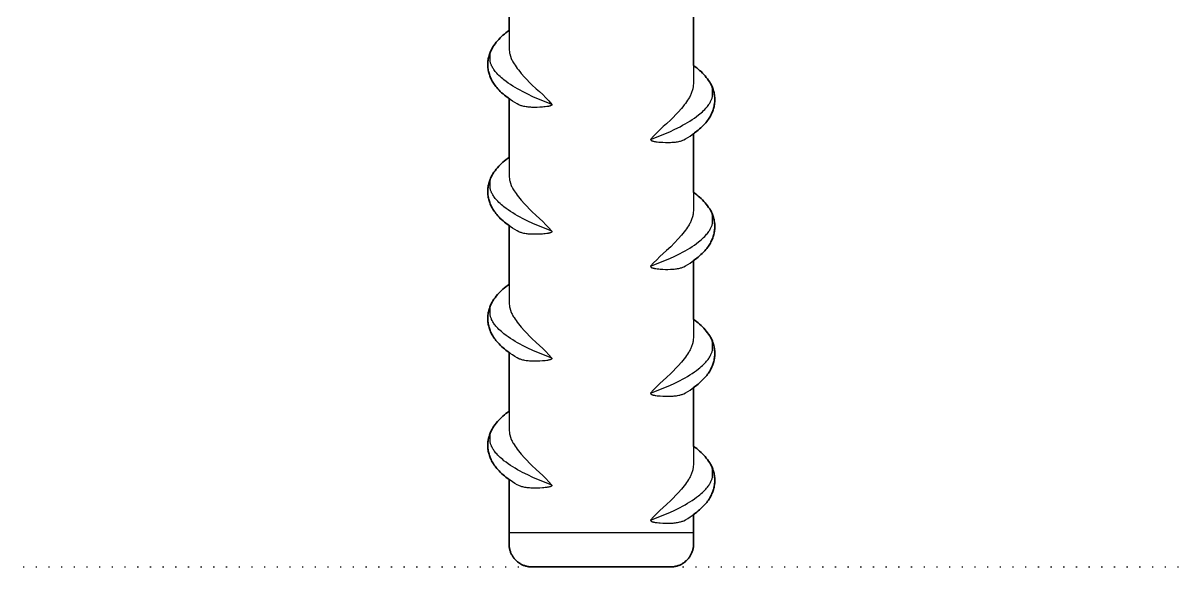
# Model space of a CAD drawing. Header units: millimetres. Extents: x -8 to 1608, y -703 to 404.
# Drawn here: x 0 to 99.8, y 0 to 47.1 of the extents above; entities that cross this region are included whole.
import ezdxf

# ---------------------------------------------------------------- set-up
doc = ezdxf.new("R2010")
doc.units = ezdxf.units.MM
doc.linetypes.add('Dots', pattern=[1, 0, -1])
doc.layers.add('Blocks', color=7, linetype='Continuous')
for name, color, linetype, lineweight, true_color in [('Blocks$Inner', 7, 'Continuous', 25, 0x007f00), ('Blocks$Outline', 7, 'Continuous', 35, 0xff3f3f), ('Groud', 7, 'Dots', 25, 0x243775)]:
    doc.layers.add(name, color=color, linetype=linetype, lineweight=lineweight, true_color=true_color)

# ---------------------------------------------------------------- blocks, each defined once
blk = doc.blocks.new('Rebar Coffee Table Front')
at = {"layer": 'Blocks$Inner'}
for points in [[(42.145, 51.585), (42.145, 45.224), (42.156, 44.9), (42.165, 44.785), (42.178, 44.671), (42.187, 44.602), (42.199, 44.534), (42.212, 44.466), (42.339, 44.061), (42.371, 43.988), (42.405, 43.916), (42.442, 43.845), (42.485, 43.766), (42.53, 43.687), (42.578, 43.61), (42.662, 43.481), (42.749, 43.354), (42.852, 43.214), (42.958, 43.077), (43.078, 42.927), (43.202, 42.779), (43.48, 42.463), (44.125, 41.794), (44.484, 41.451), (44.778, 41.198), (45.064, 40.936), (45.341, 40.664), (45.608, 40.384), (45.866, 40.094), (44.216, 40.759), (43.762, 40.971), (43.316, 41.196), (43.098, 41.312), (42.883, 41.432), (42.674, 41.553), (42.467, 41.679), (42.269, 41.806), (42.074, 41.939), (41.888, 42.072), (41.707, 42.21), (41.594, 42.302), (41.482, 42.397), (41.373, 42.495), (41.272, 42.591), (41.173, 42.691), (41.078, 42.794), (41.012, 42.869), (40.949, 42.947), (40.888, 43.027), (40.829, 43.108), (40.786, 43.172), (40.745, 43.237), (40.707, 43.303), (40.67, 43.371), (40.636, 43.439), (40.61, 43.496), (40.586, 43.553), (40.564, 43.61), (40.544, 43.669), (40.526, 43.728), (40.51, 43.788), (40.51, 44.513), (40.526, 44.573), (40.544, 44.632), (40.564, 44.69), (40.586, 44.748), (40.61, 44.805), (40.636, 44.861), (40.746, 45.065), (40.84, 45.204), (40.938, 45.339), (41.041, 45.471), (41.148, 45.6), (41.259, 45.725), (41.375, 45.846), (41.494, 45.964), (41.617, 46.077), (41.744, 46.187), (41.874, 46.292), (42.008, 46.393), (42.145, 46.489)], [(58.145, 48.548), (58.145, 42.187), (58.134, 41.863), (58.125, 41.748), (58.112, 41.634), (58.103, 41.565), (58.091, 41.497), (58.078, 41.429), (57.951, 41.024), (57.919, 40.951), (57.885, 40.879), (57.848, 40.808), (57.805, 40.729), (57.76, 40.65), (57.712, 40.573), (57.628, 40.444), (57.541, 40.317), (57.438, 40.177), (57.332, 40.04), (57.212, 39.89), (57.088, 39.742), (56.81, 39.426), (56.165, 38.757), (55.806, 38.413), (55.512, 38.161), (55.226, 37.899), (54.949, 37.627), (54.682, 37.346), (54.424, 37.057), (56.074, 37.722), (56.528, 37.934), (56.974, 38.159), (57.192, 38.275), (57.407, 38.395), (57.616, 38.516), (57.823, 38.642), (58.021, 38.769), (58.216, 38.902), (58.401, 39.035), (58.583, 39.173), (58.696, 39.265), (58.808, 39.36), (58.916, 39.458), (59.018, 39.554), (59.116, 39.654), (59.212, 39.757), (59.278, 39.832), (59.341, 39.91), (59.402, 39.99), (59.461, 40.071), (59.504, 40.135), (59.545, 40.2), (59.583, 40.266), (59.62, 40.334), (59.654, 40.402), (59.68, 40.459), (59.704, 40.516), (59.726, 40.573), (59.746, 40.632), (59.764, 40.691), (59.78, 40.751), (59.78, 41.476), (59.764, 41.536), (59.746, 41.595), (59.726, 41.653), (59.704, 41.711), (59.68, 41.768), (59.654, 41.824), (59.544, 42.028), (59.45, 42.167), (59.352, 42.302), (59.249, 42.434), (59.142, 42.563), (59.03, 42.688), (58.915, 42.809), (58.796, 42.927), (58.673, 43.04), (58.546, 43.15), (58.416, 43.255), (58.282, 43.356), (58.145, 43.452)], [(45.866, 40.094), (45.866, 40.09), (45.866, 40.086), (45.866, 40.084), (45.865, 40.082), (45.865, 40.08), (45.865, 40.078), (45.865, 40.077), (45.865, 40.075), (45.864, 40.073), (45.864, 40.071), (45.863, 40.069), (45.863, 40.067), (45.862, 40.065), (45.862, 40.064), (45.861, 40.062), (45.861, 40.06), (45.86, 40.058), (45.859, 40.056), (45.859, 40.054), (45.858, 40.053), (45.857, 40.051), (45.856, 40.049), (45.855, 40.047), (45.854, 40.046), (45.853, 40.044), (45.852, 40.042), (45.851, 40.041), (45.85, 40.039), (45.849, 40.037), (45.848, 40.036), (45.846, 40.034), (45.845, 40.032), (45.843, 40.03), (45.842, 40.028), (45.84, 40.027), (45.839, 40.025), (45.837, 40.023), (45.835, 40.021), (45.832, 40.018), (45.828, 40.015), (45.825, 40.012), (45.821, 40.009), (45.817, 40.006), (45.813, 40.003), (45.809, 40.001), (45.805, 39.998), (45.801, 39.995), (45.797, 39.993), (45.789, 39.988), (45.783, 39.985), (45.776, 39.982), (45.764, 39.976), (45.751, 39.971), (45.739, 39.966), (45.726, 39.961), (45.713, 39.957), (45.687, 39.949), (45.648, 39.938), (45.609, 39.929), (45.57, 39.92), (45.531, 39.913), (45.47, 39.902), (45.408, 39.893), (45.287, 39.878), (45.168, 39.865), (45.05, 39.855), (44.821, 39.84), (44.592, 39.831), (44.363, 39.829), (44.134, 39.834), (44.027, 39.839), (43.92, 39.846), (43.817, 39.855), (43.715, 39.866), (43.619, 39.879), (43.523, 39.895), (43.428, 39.914), (43.334, 39.935), (43.266, 39.953), (43.199, 39.973), (43.132, 39.996), (43.066, 40.02), (43.001, 40.047), (42.838, 40.132), (42.655, 40.243), (42.452, 40.374), (42.251, 40.51), (42.057, 40.649), (41.867, 40.795), (41.744, 40.894), (41.623, 40.997), (41.505, 41.103), (41.389, 41.214), (41.276, 41.328), (41.168, 41.445), (41.086, 41.54), (41.007, 41.636), (40.931, 41.736), (40.858, 41.837), (40.798, 41.927), (40.741, 42.018), (40.686, 42.112), (40.635, 42.207), (40.587, 42.303), (40.545, 42.392), (40.507, 42.483), (40.472, 42.575), (40.44, 42.668), (40.411, 42.762), (40.386, 42.857), (40.363, 42.952), (40.345, 43.049), (40.329, 43.146), (40.317, 43.244), (40.309, 43.342), (40.304, 43.44), (40.302, 43.538), (40.303, 43.636), (40.309, 43.735), (40.317, 43.833), (40.329, 43.93), (40.344, 44.027), (40.363, 44.124), (40.385, 44.22), (40.41, 44.315), (40.439, 44.409), (40.471, 44.502), (40.506, 44.594), (40.544, 44.684), (40.586, 44.773), (40.63, 44.861), (40.682, 44.947)], [(54.424, 37.057), (54.424, 37.053), (54.424, 37.049), (54.424, 37.047), (54.424, 37.045), (54.425, 37.043), (54.425, 37.041), (54.425, 37.04), (54.425, 37.038), (54.426, 37.036), (54.426, 37.034), (54.426, 37.032), (54.427, 37.03), (54.427, 37.028), (54.428, 37.026), (54.429, 37.025), (54.429, 37.023), (54.43, 37.021), (54.431, 37.019), (54.431, 37.017), (54.432, 37.016), (54.433, 37.014), (54.434, 37.012), (54.435, 37.01), (54.436, 37.009), (54.437, 37.007), (54.438, 37.005), (54.439, 37.004), (54.44, 37.002), (54.441, 37), (54.442, 36.999), (54.444, 36.997), (54.445, 36.995), (54.447, 36.993), (54.448, 36.991), (54.45, 36.99), (54.451, 36.988), (54.453, 36.986), (54.455, 36.984), (54.458, 36.981), (54.462, 36.978), (54.465, 36.975), (54.469, 36.972), (54.473, 36.969), (54.477, 36.966), (54.481, 36.964), (54.485, 36.961), (54.489, 36.958), (54.493, 36.956), (54.501, 36.951), (54.507, 36.948), (54.514, 36.945), (54.526, 36.939), (54.538, 36.934), (54.551, 36.929), (54.564, 36.924), (54.577, 36.92), (54.603, 36.912), (54.642, 36.901), (54.681, 36.892), (54.72, 36.883), (54.759, 36.876), (54.82, 36.865), (54.882, 36.856), (55.003, 36.841), (55.122, 36.828), (55.24, 36.818), (55.469, 36.803), (55.698, 36.794), (55.927, 36.792), (56.156, 36.797), (56.263, 36.802), (56.37, 36.809), (56.473, 36.818), (56.575, 36.829), (56.671, 36.842), (56.767, 36.858), (56.862, 36.877), (56.956, 36.898), (57.024, 36.916), (57.091, 36.936), (57.158, 36.959), (57.224, 36.983), (57.289, 37.01), (57.452, 37.095), (57.635, 37.206), (57.838, 37.337), (58.039, 37.473), (58.233, 37.612), (58.423, 37.758), (58.546, 37.857), (58.667, 37.96), (58.785, 38.066), (58.901, 38.177), (59.013, 38.291), (59.122, 38.408), (59.204, 38.503), (59.283, 38.599), (59.359, 38.699), (59.432, 38.8), (59.492, 38.89), (59.549, 38.981), (59.604, 39.075), (59.655, 39.17), (59.703, 39.266), (59.744, 39.355), (59.783, 39.446), (59.818, 39.538), (59.85, 39.631), (59.879, 39.725), (59.904, 39.82), (59.926, 39.915), (59.945, 40.012), (59.961, 40.109), (59.973, 40.207), (59.981, 40.305), (59.986, 40.403), (59.988, 40.501), (59.986, 40.599), (59.981, 40.698), (59.973, 40.796), (59.961, 40.893), (59.946, 40.99), (59.927, 41.087), (59.905, 41.183), (59.88, 41.278), (59.851, 41.372), (59.819, 41.465), (59.784, 41.557), (59.746, 41.647), (59.704, 41.736), (59.66, 41.824), (59.608, 41.91)], [(42.145, 40.585), (42.145, 34.224), (42.156, 33.9), (42.165, 33.785), (42.178, 33.671), (42.187, 33.602), (42.199, 33.534), (42.212, 33.466), (42.339, 33.061), (42.371, 32.988), (42.405, 32.916), (42.442, 32.845), (42.485, 32.766), (42.53, 32.687), (42.578, 32.61), (42.662, 32.481), (42.749, 32.354), (42.852, 32.214), (42.958, 32.077), (43.078, 31.927), (43.202, 31.779), (43.48, 31.463), (44.125, 30.794), (44.484, 30.451), (44.778, 30.198), (45.064, 29.936), (45.341, 29.664), (45.608, 29.384), (45.866, 29.094), (44.216, 29.759), (43.762, 29.971), (43.316, 30.196), (43.098, 30.312), (42.883, 30.432), (42.674, 30.553), (42.467, 30.679), (42.269, 30.806), (42.074, 30.939), (41.888, 31.072), (41.707, 31.21), (41.594, 31.302), (41.482, 31.397), (41.373, 31.495), (41.272, 31.591), (41.173, 31.691), (41.078, 31.794), (41.012, 31.869), (40.949, 31.947), (40.888, 32.027), (40.829, 32.108), (40.786, 32.172), (40.745, 32.237), (40.707, 32.303), (40.67, 32.371), (40.636, 32.439), (40.61, 32.496), (40.586, 32.553), (40.564, 32.61), (40.544, 32.669), (40.526, 32.728), (40.51, 32.788), (40.51, 33.513), (40.526, 33.573), (40.544, 33.632), (40.564, 33.69), (40.586, 33.748), (40.61, 33.805), (40.636, 33.861), (40.746, 34.065), (40.84, 34.204), (40.938, 34.339), (41.041, 34.471), (41.148, 34.6), (41.259, 34.725), (41.375, 34.846), (41.494, 34.964), (41.617, 35.077), (41.744, 35.187), (41.874, 35.292), (42.008, 35.393), (42.145, 35.489)], [(58.145, 37.548), (58.145, 31.187), (58.134, 30.863), (58.125, 30.748), (58.112, 30.634), (58.103, 30.565), (58.091, 30.497), (58.078, 30.429), (57.951, 30.024), (57.919, 29.951), (57.885, 29.879), (57.848, 29.808), (57.805, 29.729), (57.76, 29.65), (57.712, 29.573), (57.628, 29.444), (57.541, 29.317), (57.438, 29.177), (57.332, 29.04), (57.212, 28.89), (57.088, 28.742), (56.81, 28.426), (56.165, 27.757), (55.806, 27.413), (55.512, 27.161), (55.226, 26.899), (54.949, 26.627), (54.682, 26.346), (54.424, 26.057), (56.074, 26.722), (56.528, 26.934), (56.974, 27.159), (57.192, 27.275), (57.407, 27.395), (57.616, 27.516), (57.823, 27.642), (58.021, 27.769), (58.216, 27.902), (58.401, 28.035), (58.583, 28.173), (58.696, 28.265), (58.808, 28.36), (58.916, 28.458), (59.018, 28.554), (59.116, 28.654), (59.212, 28.757), (59.278, 28.832), (59.341, 28.91), (59.402, 28.99), (59.461, 29.071), (59.504, 29.135), (59.545, 29.2), (59.583, 29.266), (59.62, 29.334), (59.654, 29.402), (59.68, 29.459), (59.704, 29.516), (59.726, 29.573), (59.746, 29.632), (59.764, 29.691), (59.78, 29.751), (59.78, 30.476), (59.764, 30.536), (59.746, 30.595), (59.726, 30.653), (59.704, 30.711), (59.68, 30.768), (59.654, 30.824), (59.544, 31.028), (59.45, 31.167), (59.352, 31.302), (59.249, 31.434), (59.142, 31.563), (59.03, 31.688), (58.915, 31.809), (58.796, 31.927), (58.673, 32.04), (58.546, 32.15), (58.416, 32.255), (58.282, 32.356), (58.145, 32.452)], [(45.866, 29.094), (45.866, 29.09), (45.866, 29.086), (45.866, 29.084), (45.865, 29.082), (45.865, 29.08), (45.865, 29.078), (45.865, 29.077), (45.865, 29.075), (45.864, 29.073), (45.864, 29.071), (45.863, 29.069), (45.863, 29.067), (45.862, 29.065), (45.862, 29.064), (45.861, 29.062), (45.861, 29.06), (45.86, 29.058), (45.859, 29.056), (45.859, 29.054), (45.858, 29.053), (45.857, 29.051), (45.856, 29.049), (45.855, 29.047), (45.854, 29.046), (45.853, 29.044), (45.852, 29.042), (45.851, 29.041), (45.85, 29.039), (45.849, 29.037), (45.848, 29.036), (45.846, 29.034), (45.845, 29.032), (45.843, 29.03), (45.842, 29.028), (45.84, 29.027), (45.839, 29.025), (45.837, 29.023), (45.835, 29.021), (45.832, 29.018), (45.828, 29.015), (45.825, 29.012), (45.821, 29.009), (45.817, 29.006), (45.813, 29.003), (45.809, 29.001), (45.805, 28.998), (45.801, 28.995), (45.797, 28.993), (45.789, 28.988), (45.783, 28.985), (45.776, 28.982), (45.764, 28.976), (45.751, 28.971), (45.739, 28.966), (45.726, 28.961), (45.713, 28.957), (45.687, 28.949), (45.648, 28.938), (45.609, 28.929), (45.57, 28.92), (45.531, 28.913), (45.47, 28.902), (45.408, 28.893), (45.287, 28.878), (45.168, 28.865), (45.05, 28.855), (44.821, 28.84), (44.592, 28.831), (44.363, 28.829), (44.134, 28.834), (44.027, 28.839), (43.92, 28.846), (43.817, 28.855), (43.715, 28.866), (43.619, 28.879), (43.523, 28.895), (43.428, 28.914), (43.334, 28.935), (43.266, 28.953), (43.199, 28.973), (43.132, 28.996), (43.066, 29.02), (43.001, 29.047), (42.838, 29.132), (42.655, 29.243), (42.452, 29.374), (42.251, 29.51), (42.057, 29.649), (41.867, 29.795), (41.744, 29.894), (41.623, 29.997), (41.505, 30.103), (41.389, 30.214), (41.276, 30.328), (41.168, 30.445), (41.086, 30.54), (41.007, 30.636), (40.931, 30.736), (40.858, 30.837), (40.798, 30.927), (40.741, 31.018), (40.686, 31.112), (40.635, 31.207), (40.587, 31.303), (40.545, 31.392), (40.507, 31.483), (40.472, 31.575), (40.44, 31.668), (40.411, 31.762), (40.386, 31.857), (40.363, 31.952), (40.345, 32.049), (40.329, 32.146), (40.317, 32.244), (40.309, 32.342), (40.304, 32.44), (40.302, 32.538), (40.303, 32.636), (40.309, 32.735), (40.317, 32.833), (40.329, 32.93), (40.344, 33.027), (40.363, 33.124), (40.385, 33.22), (40.41, 33.315), (40.439, 33.409), (40.471, 33.502), (40.506, 33.594), (40.544, 33.684), (40.586, 33.773), (40.63, 33.861), (40.682, 33.947)], [(54.424, 26.057), (54.424, 26.053), (54.424, 26.049), (54.424, 26.047), (54.424, 26.045), (54.425, 26.043), (54.425, 26.041), (54.425, 26.04), (54.425, 26.038), (54.426, 26.036), (54.426, 26.034), (54.426, 26.032), (54.427, 26.03), (54.427, 26.028), (54.428, 26.026), (54.429, 26.025), (54.429, 26.023), (54.43, 26.021), (54.431, 26.019), (54.431, 26.017), (54.432, 26.016), (54.433, 26.014), (54.434, 26.012), (54.435, 26.01), (54.436, 26.009), (54.437, 26.007), (54.438, 26.005), (54.439, 26.004), (54.44, 26.002), (54.441, 26), (54.442, 25.999), (54.444, 25.997), (54.445, 25.995), (54.447, 25.993), (54.448, 25.991), (54.45, 25.99), (54.451, 25.988), (54.453, 25.986), (54.455, 25.984), (54.458, 25.981), (54.462, 25.978), (54.465, 25.975), (54.469, 25.972), (54.473, 25.969), (54.477, 25.966), (54.481, 25.964), (54.485, 25.961), (54.489, 25.958), (54.493, 25.956), (54.501, 25.951), (54.507, 25.948), (54.514, 25.945), (54.526, 25.939), (54.538, 25.934), (54.551, 25.929), (54.564, 25.924), (54.577, 25.92), (54.603, 25.912), (54.642, 25.901), (54.681, 25.892), (54.72, 25.883), (54.759, 25.876), (54.82, 25.865), (54.882, 25.856), (55.003, 25.841), (55.122, 25.828), (55.24, 25.818), (55.469, 25.803), (55.698, 25.794), (55.927, 25.792), (56.156, 25.797), (56.263, 25.802), (56.37, 25.809), (56.473, 25.818), (56.575, 25.829), (56.671, 25.842), (56.767, 25.858), (56.862, 25.877), (56.956, 25.898), (57.024, 25.916), (57.091, 25.936), (57.158, 25.959), (57.224, 25.983), (57.289, 26.01), (57.452, 26.095), (57.635, 26.206), (57.838, 26.337), (58.039, 26.473), (58.233, 26.612), (58.423, 26.758), (58.546, 26.857), (58.667, 26.96), (58.785, 27.066), (58.901, 27.177), (59.013, 27.291), (59.122, 27.408), (59.204, 27.503), (59.283, 27.599), (59.359, 27.699), (59.432, 27.8), (59.492, 27.89), (59.549, 27.981), (59.604, 28.075), (59.655, 28.17), (59.703, 28.266), (59.744, 28.355), (59.783, 28.446), (59.818, 28.538), (59.85, 28.631), (59.879, 28.725), (59.904, 28.82), (59.926, 28.915), (59.945, 29.012), (59.961, 29.109), (59.973, 29.207), (59.981, 29.305), (59.986, 29.403), (59.988, 29.501), (59.986, 29.599), (59.981, 29.698), (59.973, 29.796), (59.961, 29.893), (59.946, 29.99), (59.927, 30.087), (59.905, 30.183), (59.88, 30.278), (59.851, 30.372), (59.819, 30.465), (59.784, 30.557), (59.746, 30.647), (59.704, 30.736), (59.66, 30.824), (59.608, 30.91)], [(42.145, 29.585), (42.145, 23.224), (42.156, 22.9), (42.165, 22.785), (42.178, 22.671), (42.187, 22.602), (42.199, 22.534), (42.212, 22.466), (42.339, 22.061), (42.371, 21.988), (42.405, 21.916), (42.442, 21.845), (42.485, 21.766), (42.53, 21.687), (42.578, 21.61), (42.662, 21.481), (42.749, 21.354), (42.852, 21.214), (42.958, 21.077), (43.078, 20.927), (43.202, 20.779), (43.48, 20.463), (44.125, 19.794), (44.484, 19.451), (44.778, 19.198), (45.064, 18.936), (45.341, 18.664), (45.608, 18.384), (45.866, 18.094), (44.216, 18.759), (43.762, 18.971), (43.316, 19.196), (43.098, 19.312), (42.883, 19.432), (42.674, 19.553), (42.467, 19.679), (42.269, 19.806), (42.074, 19.939), (41.888, 20.072), (41.707, 20.21), (41.594, 20.302), (41.482, 20.397), (41.373, 20.495), (41.272, 20.591), (41.173, 20.691), (41.078, 20.794), (41.012, 20.869), (40.949, 20.947), (40.888, 21.027), (40.829, 21.108), (40.786, 21.172), (40.745, 21.237), (40.707, 21.303), (40.67, 21.371), (40.636, 21.439), (40.61, 21.496), (40.586, 21.553), (40.564, 21.61), (40.544, 21.669), (40.526, 21.728), (40.51, 21.788), (40.51, 22.513), (40.526, 22.573), (40.544, 22.632), (40.564, 22.69), (40.586, 22.748), (40.61, 22.805), (40.636, 22.861), (40.746, 23.065), (40.84, 23.204), (40.938, 23.339), (41.041, 23.471), (41.148, 23.6), (41.259, 23.725), (41.375, 23.846), (41.494, 23.964), (41.617, 24.077), (41.744, 24.187), (41.874, 24.292), (42.008, 24.393), (42.145, 24.489)], [(58.145, 26.548), (58.145, 20.187), (58.134, 19.863), (58.125, 19.748), (58.112, 19.634), (58.103, 19.565), (58.091, 19.497), (58.078, 19.429), (57.951, 19.024), (57.919, 18.951), (57.885, 18.879), (57.848, 18.808), (57.805, 18.729), (57.76, 18.65), (57.712, 18.573), (57.628, 18.444), (57.541, 18.317), (57.438, 18.177), (57.332, 18.04), (57.212, 17.89), (57.088, 17.742), (56.81, 17.426), (56.165, 16.757), (55.806, 16.413), (55.512, 16.161), (55.226, 15.899), (54.949, 15.627), (54.682, 15.346), (54.424, 15.057), (56.074, 15.722), (56.528, 15.934), (56.974, 16.159), (57.192, 16.275), (57.407, 16.395), (57.616, 16.516), (57.823, 16.642), (58.021, 16.769), (58.216, 16.902), (58.401, 17.035), (58.583, 17.173), (58.696, 17.265), (58.808, 17.36), (58.916, 17.458), (59.018, 17.554), (59.116, 17.654), (59.212, 17.757), (59.278, 17.832), (59.341, 17.91), (59.402, 17.99), (59.461, 18.071), (59.504, 18.135), (59.545, 18.2), (59.583, 18.266), (59.62, 18.334), (59.654, 18.402), (59.68, 18.459), (59.704, 18.516), (59.726, 18.573), (59.746, 18.632), (59.764, 18.691), (59.78, 18.751), (59.78, 19.476), (59.764, 19.536), (59.746, 19.595), (59.726, 19.653), (59.704, 19.711), (59.68, 19.768), (59.654, 19.824), (59.544, 20.028), (59.45, 20.167), (59.352, 20.302), (59.249, 20.434), (59.142, 20.563), (59.03, 20.688), (58.915, 20.809), (58.796, 20.927), (58.673, 21.04), (58.546, 21.15), (58.416, 21.255), (58.282, 21.356), (58.145, 21.452)], [(45.866, 18.094), (45.866, 18.09), (45.866, 18.086), (45.866, 18.084), (45.865, 18.082), (45.865, 18.08), (45.865, 18.078), (45.865, 18.077), (45.865, 18.075), (45.864, 18.073), (45.864, 18.071), (45.863, 18.069), (45.863, 18.067), (45.862, 18.065), (45.862, 18.064), (45.861, 18.062), (45.861, 18.06), (45.86, 18.058), (45.859, 18.056), (45.859, 18.054), (45.858, 18.053), (45.857, 18.051), (45.856, 18.049), (45.855, 18.047), (45.854, 18.046), (45.853, 18.044), (45.852, 18.042), (45.851, 18.041), (45.85, 18.039), (45.849, 18.037), (45.848, 18.036), (45.846, 18.034), (45.845, 18.032), (45.843, 18.03), (45.842, 18.028), (45.84, 18.027), (45.839, 18.025), (45.837, 18.023), (45.835, 18.021), (45.832, 18.018), (45.828, 18.015), (45.825, 18.012), (45.821, 18.009), (45.817, 18.006), (45.813, 18.003), (45.809, 18.001), (45.805, 17.998), (45.801, 17.995), (45.797, 17.993), (45.789, 17.988), (45.783, 17.985), (45.776, 17.982), (45.764, 17.976), (45.751, 17.971), (45.739, 17.966), (45.726, 17.961), (45.713, 17.957), (45.687, 17.949), (45.648, 17.938), (45.609, 17.929), (45.57, 17.92), (45.531, 17.913), (45.47, 17.902), (45.408, 17.893), (45.287, 17.878), (45.168, 17.865), (45.05, 17.855), (44.821, 17.84), (44.592, 17.831), (44.363, 17.829), (44.134, 17.834), (44.027, 17.839), (43.92, 17.846), (43.817, 17.855), (43.715, 17.866), (43.619, 17.879), (43.523, 17.895), (43.428, 17.914), (43.334, 17.935), (43.266, 17.953), (43.199, 17.973), (43.132, 17.996), (43.066, 18.02), (43.001, 18.047), (42.838, 18.132), (42.655, 18.243), (42.452, 18.374), (42.251, 18.51), (42.057, 18.649), (41.867, 18.795), (41.744, 18.894), (41.623, 18.997), (41.505, 19.103), (41.389, 19.214), (41.276, 19.328), (41.168, 19.445), (41.086, 19.54), (41.007, 19.636), (40.931, 19.736), (40.858, 19.837), (40.798, 19.927), (40.741, 20.018), (40.686, 20.112), (40.635, 20.207), (40.587, 20.303), (40.545, 20.392), (40.507, 20.483), (40.472, 20.575), (40.44, 20.668), (40.411, 20.762), (40.386, 20.857), (40.363, 20.952), (40.345, 21.049), (40.329, 21.146), (40.317, 21.244), (40.309, 21.342), (40.304, 21.44), (40.302, 21.538), (40.303, 21.636), (40.309, 21.735), (40.317, 21.833), (40.329, 21.93), (40.344, 22.027), (40.363, 22.124), (40.385, 22.22), (40.41, 22.315), (40.439, 22.409), (40.471, 22.502), (40.506, 22.594), (40.544, 22.684), (40.586, 22.773), (40.63, 22.861), (40.682, 22.947)], [(54.424, 15.057), (54.424, 15.053), (54.424, 15.049), (54.424, 15.047), (54.424, 15.045), (54.425, 15.043), (54.425, 15.041), (54.425, 15.04), (54.425, 15.038), (54.426, 15.036), (54.426, 15.034), (54.426, 15.032), (54.427, 15.03), (54.427, 15.028), (54.428, 15.026), (54.429, 15.025), (54.429, 15.023), (54.43, 15.021), (54.431, 15.019), (54.431, 15.017), (54.432, 15.016), (54.433, 15.014), (54.434, 15.012), (54.435, 15.01), (54.436, 15.009), (54.437, 15.007), (54.438, 15.005), (54.439, 15.004), (54.44, 15.002), (54.441, 15), (54.442, 14.999), (54.444, 14.997), (54.445, 14.995), (54.447, 14.993), (54.448, 14.991), (54.45, 14.99), (54.451, 14.988), (54.453, 14.986), (54.455, 14.984), (54.458, 14.981), (54.462, 14.978), (54.465, 14.975), (54.469, 14.972), (54.473, 14.969), (54.477, 14.966), (54.481, 14.964), (54.485, 14.961), (54.489, 14.958), (54.493, 14.956), (54.501, 14.951), (54.507, 14.948), (54.514, 14.945), (54.526, 14.939), (54.538, 14.934), (54.551, 14.929), (54.564, 14.924), (54.577, 14.92), (54.603, 14.912), (54.642, 14.901), (54.681, 14.892), (54.72, 14.883), (54.759, 14.876), (54.82, 14.865), (54.882, 14.856), (55.003, 14.841), (55.122, 14.828), (55.24, 14.818), (55.469, 14.803), (55.698, 14.794), (55.927, 14.792), (56.156, 14.797), (56.263, 14.802), (56.37, 14.809), (56.473, 14.818), (56.575, 14.829), (56.671, 14.842), (56.767, 14.858), (56.862, 14.877), (56.956, 14.898), (57.024, 14.916), (57.091, 14.936), (57.158, 14.959), (57.224, 14.983), (57.289, 15.01), (57.452, 15.095), (57.635, 15.206), (57.838, 15.337), (58.039, 15.473), (58.233, 15.612), (58.423, 15.758), (58.546, 15.857), (58.667, 15.96), (58.785, 16.066), (58.901, 16.177), (59.013, 16.291), (59.122, 16.408), (59.204, 16.503), (59.283, 16.599), (59.359, 16.699), (59.432, 16.8), (59.492, 16.89), (59.549, 16.981), (59.604, 17.075), (59.655, 17.17), (59.703, 17.266), (59.744, 17.355), (59.783, 17.446), (59.818, 17.538), (59.85, 17.631), (59.879, 17.725), (59.904, 17.82), (59.926, 17.915), (59.945, 18.012), (59.961, 18.109), (59.973, 18.207), (59.981, 18.305), (59.986, 18.403), (59.988, 18.501), (59.986, 18.599), (59.981, 18.698), (59.973, 18.796), (59.961, 18.893), (59.946, 18.99), (59.927, 19.087), (59.905, 19.183), (59.88, 19.278), (59.851, 19.372), (59.819, 19.465), (59.784, 19.557), (59.746, 19.647), (59.704, 19.736), (59.66, 19.824), (59.608, 19.91)], [(42.145, 18.585), (42.145, 12.224), (42.156, 11.9), (42.165, 11.785), (42.178, 11.671), (42.187, 11.602), (42.199, 11.534), (42.212, 11.466), (42.339, 11.061), (42.371, 10.988), (42.405, 10.916), (42.442, 10.845), (42.485, 10.766), (42.53, 10.687), (42.578, 10.61), (42.662, 10.481), (42.749, 10.354), (42.852, 10.214), (42.958, 10.077), (43.078, 9.927), (43.202, 9.779), (43.48, 9.463), (44.125, 8.794), (44.484, 8.451), (44.778, 8.198), (45.064, 7.936), (45.341, 7.664), (45.608, 7.384), (45.866, 7.094), (45.866, 7.09), (45.866, 7.086), (45.866, 7.084), (45.865, 7.082), (45.865, 7.08), (45.865, 7.078), (45.865, 7.077), (45.865, 7.075), (45.864, 7.073), (45.864, 7.071), (45.863, 7.069), (45.863, 7.067), (45.862, 7.065), (45.862, 7.064), (45.861, 7.062), (45.861, 7.06), (45.86, 7.058), (45.859, 7.056), (45.859, 7.054), (45.858, 7.053), (45.857, 7.051), (45.856, 7.049), (45.855, 7.047), (45.854, 7.046), (45.853, 7.044), (45.852, 7.042), (45.851, 7.041), (45.85, 7.039), (45.849, 7.037), (45.848, 7.036), (45.846, 7.034), (45.845, 7.032), (45.843, 7.03), (45.842, 7.028), (45.84, 7.027), (45.839, 7.025), (45.837, 7.023), (45.835, 7.021), (45.832, 7.018), (45.828, 7.015), (45.825, 7.012), (45.821, 7.009), (45.817, 7.006), (45.813, 7.003), (45.809, 7.001), (45.805, 6.998), (45.801, 6.995), (45.797, 6.993), (45.789, 6.988), (45.783, 6.985), (45.776, 6.982), (45.764, 6.976), (45.751, 6.971), (45.739, 6.966), (45.726, 6.961), (45.713, 6.957), (45.687, 6.949), (45.648, 6.938), (45.609, 6.929), (45.57, 6.92), (45.531, 6.913), (45.47, 6.902), (45.408, 6.893), (45.287, 6.878), (45.168, 6.865), (45.05, 6.855), (44.821, 6.84), (44.592, 6.831), (44.363, 6.829), (44.134, 6.834), (44.027, 6.839), (43.92, 6.846), (43.817, 6.855), (43.715, 6.866), (43.619, 6.879), (43.523, 6.895), (43.428, 6.914), (43.334, 6.935), (43.266, 6.953), (43.199, 6.973), (43.132, 6.996), (43.066, 7.02), (43.001, 7.047), (42.838, 7.132), (42.655, 7.243), (42.452, 7.374), (42.251, 7.51), (42.057, 7.649), (41.867, 7.795), (41.744, 7.894), (41.623, 7.997), (41.505, 8.103), (41.389, 8.214), (41.276, 8.328), (41.168, 8.445), (41.086, 8.54), (41.007, 8.636), (40.931, 8.736), (40.858, 8.837), (40.798, 8.927), (40.741, 9.018), (40.686, 9.112), (40.635, 9.207), (40.587, 9.303), (40.545, 9.392), (40.507, 9.483), (40.472, 9.575), (40.44, 9.668), (40.411, 9.762), (40.386, 9.857), (40.363, 9.952), (40.345, 10.049), (40.329, 10.146), (40.317, 10.244), (40.309, 10.342), (40.304, 10.44), (40.302, 10.538), (40.303, 10.636), (40.309, 10.735), (40.317, 10.833), (40.329, 10.93), (40.344, 11.027), (40.363, 11.124), (40.385, 11.22), (40.41, 11.315), (40.439, 11.409), (40.471, 11.502), (40.506, 11.594), (40.544, 11.684), (40.586, 11.773), (40.63, 11.861), (40.682, 11.947)], [(58.145, 15.548), (58.145, 9.187), (58.134, 8.863), (58.125, 8.748), (58.112, 8.634), (58.103, 8.565), (58.091, 8.497), (58.078, 8.429), (57.951, 8.024), (57.919, 7.951), (57.885, 7.879), (57.848, 7.808), (57.805, 7.729), (57.76, 7.65), (57.712, 7.573), (57.628, 7.444), (57.541, 7.317), (57.438, 7.177), (57.332, 7.04), (57.212, 6.89), (57.088, 6.742), (56.81, 6.426), (56.165, 5.757), (55.806, 5.413), (55.512, 5.161), (55.226, 4.899), (54.949, 4.627), (54.682, 4.346), (54.424, 4.057), (56.074, 4.722), (56.528, 4.934), (56.974, 5.159), (57.192, 5.275), (57.407, 5.395), (57.616, 5.516), (57.823, 5.642), (58.021, 5.769), (58.216, 5.902), (58.401, 6.035), (58.583, 6.173), (58.696, 6.265), (58.808, 6.36), (58.916, 6.458), (59.018, 6.554), (59.116, 6.654), (59.212, 6.757), (59.278, 6.832), (59.341, 6.91), (59.402, 6.99), (59.461, 7.071), (59.504, 7.135), (59.545, 7.2), (59.583, 7.266), (59.62, 7.334), (59.654, 7.402), (59.68, 7.459), (59.704, 7.516), (59.726, 7.573), (59.746, 7.632), (59.764, 7.691), (59.78, 7.751), (59.78, 8.476), (59.764, 8.536), (59.746, 8.595), (59.726, 8.653), (59.704, 8.711), (59.68, 8.768), (59.654, 8.824), (59.544, 9.028), (59.45, 9.167), (59.352, 9.302), (59.249, 9.434), (59.142, 9.563), (59.03, 9.688), (58.915, 9.809), (58.796, 9.927), (58.673, 10.04), (58.546, 10.15), (58.416, 10.255), (58.282, 10.356), (58.145, 10.452)], [(45.866, 7.094), (44.216, 7.759), (43.762, 7.971), (43.316, 8.196), (43.098, 8.312), (42.883, 8.432), (42.674, 8.553), (42.467, 8.679), (42.269, 8.806), (42.074, 8.939), (41.888, 9.072), (41.707, 9.21), (41.594, 9.302), (41.482, 9.397), (41.373, 9.495), (41.272, 9.591), (41.173, 9.691), (41.078, 9.794), (41.012, 9.869), (40.949, 9.947), (40.888, 10.027), (40.829, 10.108), (40.786, 10.172), (40.745, 10.237), (40.707, 10.303), (40.67, 10.371), (40.636, 10.439), (40.61, 10.496), (40.586, 10.553), (40.564, 10.61), (40.544, 10.669), (40.526, 10.728), (40.51, 10.788), (40.51, 11.513), (40.526, 11.573), (40.544, 11.632), (40.564, 11.69), (40.586, 11.748), (40.61, 11.805), (40.636, 11.861), (40.746, 12.065), (40.84, 12.204), (40.938, 12.339), (41.041, 12.471), (41.148, 12.6), (41.259, 12.725), (41.375, 12.846), (41.494, 12.964), (41.617, 13.077), (41.744, 13.187), (41.874, 13.292), (42.008, 13.393), (42.145, 13.489)], [(54.424, 4.057), (54.424, 4.053), (54.424, 4.049), (54.424, 4.047), (54.424, 4.045), (54.425, 4.043), (54.425, 4.041), (54.425, 4.04), (54.425, 4.038), (54.426, 4.036), (54.426, 4.034), (54.426, 4.032), (54.427, 4.03), (54.427, 4.028), (54.428, 4.026), (54.429, 4.025), (54.429, 4.023), (54.43, 4.021), (54.431, 4.019), (54.431, 4.017), (54.432, 4.016), (54.433, 4.014), (54.434, 4.012), (54.435, 4.01), (54.436, 4.009), (54.437, 4.007), (54.438, 4.005), (54.439, 4.004), (54.44, 4.002), (54.441, 4), (54.442, 3.999), (54.444, 3.997), (54.445, 3.995), (54.447, 3.993), (54.448, 3.991), (54.45, 3.99), (54.451, 3.988), (54.453, 3.986), (54.455, 3.984), (54.458, 3.981), (54.462, 3.978), (54.465, 3.975), (54.469, 3.972), (54.473, 3.969), (54.477, 3.966), (54.481, 3.964), (54.485, 3.961), (54.489, 3.958), (54.493, 3.956), (54.501, 3.951), (54.507, 3.948), (54.514, 3.945), (54.526, 3.939), (54.538, 3.934), (54.551, 3.929), (54.564, 3.924), (54.577, 3.92), (54.603, 3.912), (54.642, 3.901), (54.681, 3.892), (54.72, 3.883), (54.759, 3.876), (54.82, 3.865), (54.882, 3.856), (55.003, 3.841), (55.122, 3.828), (55.24, 3.818), (55.469, 3.803), (55.698, 3.794), (55.927, 3.792), (56.156, 3.797), (56.263, 3.802), (56.37, 3.809), (56.473, 3.818), (56.575, 3.829), (56.671, 3.842), (56.767, 3.858), (56.862, 3.877), (56.956, 3.898), (57.024, 3.916), (57.091, 3.936), (57.158, 3.959), (57.224, 3.983), (57.289, 4.01), (57.452, 4.095), (57.635, 4.206), (57.838, 4.337), (58.039, 4.473), (58.233, 4.612), (58.423, 4.758), (58.546, 4.857), (58.667, 4.96), (58.785, 5.066), (58.901, 5.177), (59.013, 5.291), (59.122, 5.408), (59.204, 5.503), (59.283, 5.599), (59.359, 5.699), (59.432, 5.8), (59.492, 5.89), (59.549, 5.981), (59.604, 6.075), (59.655, 6.17), (59.703, 6.266), (59.744, 6.355), (59.783, 6.446), (59.818, 6.538), (59.85, 6.631), (59.879, 6.725), (59.904, 6.82), (59.926, 6.915), (59.945, 7.012), (59.961, 7.109), (59.973, 7.207), (59.981, 7.305), (59.986, 7.403), (59.988, 7.501), (59.986, 7.599), (59.981, 7.698), (59.973, 7.796), (59.961, 7.893), (59.946, 7.99), (59.927, 8.087), (59.905, 8.183), (59.88, 8.278), (59.851, 8.372), (59.819, 8.465), (59.784, 8.557), (59.746, 8.647), (59.704, 8.736), (59.66, 8.824), (59.608, 8.91)], [(42.145, 7.585), (42.145, 3), (58.145, 3), (58.145, 4.548)], [(42.145, 3), (42.145, 2), (42.146, 1.932), (42.15, 1.864), (42.155, 1.795), (42.164, 1.728), (42.174, 1.66), (42.187, 1.593), (42.202, 1.526), (42.219, 1.46), (42.239, 1.395), (42.26, 1.33), (42.284, 1.266), (42.311, 1.203), (42.339, 1.141), (42.369, 1.08), (42.402, 1.02), (42.436, 0.961), (42.473, 0.903), (42.511, 0.847), (42.551, 0.792), (42.594, 0.738), (42.638, 0.686), (42.683, 0.635), (42.731, 0.586), (42.78, 0.538), (42.831, 0.493), (42.883, 0.449), (42.936, 0.406), (42.992, 0.366), (43.048, 0.328), (43.106, 0.291), (43.165, 0.257), (43.225, 0.224), (43.286, 0.194), (43.348, 0.166), (43.411, 0.139), (43.475, 0.115), (43.54, 0.094), (43.605, 0.074), (43.671, 0.057), (43.738, 0.042), (43.805, 0.029), (43.873, 0.019), (43.94, 0.01), (44.008, 0.005), (44.077, 0.001), (44.145, 0), (56.145, 0), (56.213, 0.001), (56.281, 0.005), (56.349, 0.01), (56.417, 0.019), (56.485, 0.029), (56.552, 0.042), (56.618, 0.057), (56.685, 0.074), (56.75, 0.094), (56.815, 0.115), (56.879, 0.139), (56.942, 0.166), (57.004, 0.194), (57.065, 0.224), (57.125, 0.257), (57.184, 0.291), (57.242, 0.328), (57.298, 0.366), (57.353, 0.406), (57.407, 0.449), (57.459, 0.493), (57.51, 0.538), (57.559, 0.586), (57.607, 0.635), (57.652, 0.686), (57.696, 0.738), (57.739, 0.792), (57.779, 0.847), (57.817, 0.903), (57.854, 0.961), (57.888, 1.02), (57.921, 1.08), (57.951, 1.141), (57.979, 1.203), (58.006, 1.266), (58.029, 1.33), (58.051, 1.395), (58.071, 1.46), (58.088, 1.526), (58.103, 1.593), (58.116, 1.66), (58.126, 1.728), (58.134, 1.795), (58.14, 1.864), (58.144, 1.932), (58.145, 2), (58.145, 3)]]:
    blk.add_lwpolyline(points, dxfattribs=at)
at = {"layer": 'Blocks$Outline'}
for points in [[(42.145, 46.489), (42.145, 51.585)], [(58.145, 48.548), (58.145, 43.452)], [(40.682, 44.947), (40.746, 45.065), (40.84, 45.204), (40.938, 45.339), (41.041, 45.471), (41.148, 45.6), (41.259, 45.725), (41.375, 45.846), (41.494, 45.964), (41.617, 46.077), (41.744, 46.187), (41.874, 46.292), (42.008, 46.393), (42.145, 46.489)], [(42.145, 40.585), (42.057, 40.649), (41.867, 40.795), (41.744, 40.894), (41.623, 40.997), (41.505, 41.103), (41.389, 41.214), (41.276, 41.328), (41.168, 41.445), (41.086, 41.54), (41.007, 41.636), (40.931, 41.736), (40.858, 41.837), (40.798, 41.927), (40.741, 42.018), (40.686, 42.112), (40.635, 42.207), (40.587, 42.303), (40.545, 42.392), (40.507, 42.483), (40.472, 42.575), (40.44, 42.668), (40.411, 42.762), (40.386, 42.857), (40.363, 42.952), (40.345, 43.049), (40.329, 43.146), (40.317, 43.244), (40.309, 43.342), (40.304, 43.44), (40.302, 43.538), (40.303, 43.636), (40.309, 43.735), (40.317, 43.833), (40.329, 43.93), (40.344, 44.027), (40.363, 44.124), (40.385, 44.22), (40.41, 44.315), (40.439, 44.409), (40.471, 44.502), (40.506, 44.594), (40.544, 44.684), (40.586, 44.773), (40.63, 44.861), (40.682, 44.947)], [(58.145, 43.452), (58.282, 43.356), (58.416, 43.255), (58.546, 43.15), (58.673, 43.04), (58.796, 42.927), (58.915, 42.809), (59.03, 42.688), (59.142, 42.563), (59.249, 42.434), (59.352, 42.302), (59.45, 42.167), (59.544, 42.028), (59.608, 41.91)], [(59.608, 41.91), (59.66, 41.824), (59.704, 41.736), (59.746, 41.647), (59.784, 41.557), (59.819, 41.465), (59.851, 41.372), (59.88, 41.278), (59.905, 41.183), (59.927, 41.087), (59.946, 40.99), (59.961, 40.893), (59.973, 40.796), (59.981, 40.698), (59.986, 40.599), (59.988, 40.501), (59.986, 40.403), (59.981, 40.305), (59.973, 40.207), (59.961, 40.109), (59.945, 40.012), (59.926, 39.915), (59.904, 39.82), (59.879, 39.725), (59.85, 39.631), (59.818, 39.538), (59.783, 39.446), (59.744, 39.355), (59.703, 39.266), (59.655, 39.17), (59.604, 39.075), (59.549, 38.981), (59.492, 38.89), (59.432, 38.8), (59.359, 38.699), (59.283, 38.599), (59.204, 38.503), (59.122, 38.408), (59.013, 38.291), (58.901, 38.177), (58.785, 38.066), (58.667, 37.96), (58.546, 37.857), (58.423, 37.758), (58.233, 37.612), (58.145, 37.548)], [(42.145, 35.489), (42.145, 40.585)], [(58.145, 37.548), (58.145, 32.452)], [(40.682, 33.947), (40.746, 34.065), (40.84, 34.204), (40.938, 34.339), (41.041, 34.471), (41.148, 34.6), (41.259, 34.725), (41.375, 34.846), (41.494, 34.964), (41.617, 35.077), (41.744, 35.187), (41.874, 35.292), (42.008, 35.393), (42.145, 35.489)], [(42.145, 29.585), (42.057, 29.649), (41.867, 29.795), (41.744, 29.894), (41.623, 29.997), (41.505, 30.103), (41.389, 30.214), (41.276, 30.328), (41.168, 30.445), (41.086, 30.54), (41.007, 30.636), (40.931, 30.736), (40.858, 30.837), (40.798, 30.927), (40.741, 31.018), (40.686, 31.112), (40.635, 31.207), (40.587, 31.303), (40.545, 31.392), (40.507, 31.483), (40.472, 31.575), (40.44, 31.668), (40.411, 31.762), (40.386, 31.857), (40.363, 31.952), (40.345, 32.049), (40.329, 32.146), (40.317, 32.244), (40.309, 32.342), (40.304, 32.44), (40.302, 32.538), (40.303, 32.636), (40.309, 32.735), (40.317, 32.833), (40.329, 32.93), (40.344, 33.027), (40.363, 33.124), (40.385, 33.22), (40.41, 33.315), (40.439, 33.409), (40.471, 33.502), (40.506, 33.594), (40.544, 33.684), (40.586, 33.773), (40.63, 33.861), (40.682, 33.947)], [(58.145, 32.452), (58.282, 32.356), (58.416, 32.255), (58.546, 32.15), (58.673, 32.04), (58.796, 31.927), (58.915, 31.809), (59.03, 31.688), (59.142, 31.563), (59.249, 31.434), (59.352, 31.302), (59.45, 31.167), (59.544, 31.028), (59.608, 30.91)], [(59.608, 30.91), (59.66, 30.824), (59.704, 30.736), (59.746, 30.647), (59.784, 30.557), (59.819, 30.465), (59.851, 30.372), (59.88, 30.278), (59.905, 30.183), (59.927, 30.087), (59.946, 29.99), (59.961, 29.893), (59.973, 29.796), (59.981, 29.698), (59.986, 29.599), (59.988, 29.501), (59.986, 29.403), (59.981, 29.305), (59.973, 29.207), (59.961, 29.109), (59.945, 29.012), (59.926, 28.915), (59.904, 28.82), (59.879, 28.725), (59.85, 28.631), (59.818, 28.538), (59.783, 28.446), (59.744, 28.355), (59.703, 28.266), (59.655, 28.17), (59.604, 28.075), (59.549, 27.981), (59.492, 27.89), (59.432, 27.8), (59.359, 27.699), (59.283, 27.599), (59.204, 27.503), (59.122, 27.408), (59.013, 27.291), (58.901, 27.177), (58.785, 27.066), (58.667, 26.96), (58.546, 26.857), (58.423, 26.758), (58.233, 26.612), (58.145, 26.548)], [(42.145, 24.489), (42.145, 29.585)], [(58.145, 26.548), (58.145, 21.452)], [(40.682, 22.947), (40.746, 23.065), (40.84, 23.204), (40.938, 23.339), (41.041, 23.471), (41.148, 23.6), (41.259, 23.725), (41.375, 23.846), (41.494, 23.964), (41.617, 24.077), (41.744, 24.187), (41.874, 24.292), (42.008, 24.393), (42.145, 24.489)], [(42.145, 18.585), (42.057, 18.649), (41.867, 18.795), (41.744, 18.894), (41.623, 18.997), (41.505, 19.103), (41.389, 19.214), (41.276, 19.328), (41.168, 19.445), (41.086, 19.54), (41.007, 19.636), (40.931, 19.736), (40.858, 19.837), (40.798, 19.927), (40.741, 20.018), (40.686, 20.112), (40.635, 20.207), (40.587, 20.303), (40.545, 20.392), (40.507, 20.483), (40.472, 20.575), (40.44, 20.668), (40.411, 20.762), (40.386, 20.857), (40.363, 20.952), (40.345, 21.049), (40.329, 21.146), (40.317, 21.244), (40.309, 21.342), (40.304, 21.44), (40.302, 21.538), (40.303, 21.636), (40.309, 21.735), (40.317, 21.833), (40.329, 21.93), (40.344, 22.027), (40.363, 22.124), (40.385, 22.22), (40.41, 22.315), (40.439, 22.409), (40.471, 22.502), (40.506, 22.594), (40.544, 22.684), (40.586, 22.773), (40.63, 22.861), (40.682, 22.947)], [(58.145, 21.452), (58.282, 21.356), (58.416, 21.255), (58.546, 21.15), (58.673, 21.04), (58.796, 20.927), (58.915, 20.809), (59.03, 20.688), (59.142, 20.563), (59.249, 20.434), (59.352, 20.302), (59.45, 20.167), (59.544, 20.028), (59.608, 19.91)], [(59.608, 19.91), (59.66, 19.824), (59.704, 19.736), (59.746, 19.647), (59.784, 19.557), (59.819, 19.465), (59.851, 19.372), (59.88, 19.278), (59.905, 19.183), (59.927, 19.087), (59.946, 18.99), (59.961, 18.893), (59.973, 18.796), (59.981, 18.698), (59.986, 18.599), (59.988, 18.501), (59.986, 18.403), (59.981, 18.305), (59.973, 18.207), (59.961, 18.109), (59.945, 18.012), (59.926, 17.915), (59.904, 17.82), (59.879, 17.725), (59.85, 17.631), (59.818, 17.538), (59.783, 17.446), (59.744, 17.355), (59.703, 17.266), (59.655, 17.17), (59.604, 17.075), (59.549, 16.981), (59.492, 16.89), (59.432, 16.8), (59.359, 16.699), (59.283, 16.599), (59.204, 16.503), (59.122, 16.408), (59.013, 16.291), (58.901, 16.177), (58.785, 16.066), (58.667, 15.96), (58.546, 15.857), (58.423, 15.758), (58.233, 15.612), (58.145, 15.548)], [(42.145, 13.489), (42.145, 18.585)], [(58.145, 15.548), (58.145, 10.452)], [(40.682, 11.947), (40.746, 12.065), (40.84, 12.204), (40.938, 12.339), (41.041, 12.471), (41.148, 12.6), (41.259, 12.725), (41.375, 12.846), (41.494, 12.964), (41.617, 13.077), (41.744, 13.187), (41.874, 13.292), (42.008, 13.393), (42.145, 13.489)], [(42.145, 7.585), (42.057, 7.649), (41.867, 7.795), (41.744, 7.894), (41.623, 7.997), (41.505, 8.103), (41.389, 8.214), (41.276, 8.328), (41.168, 8.445), (41.086, 8.54), (41.007, 8.636), (40.931, 8.736), (40.858, 8.837), (40.798, 8.927), (40.741, 9.018), (40.686, 9.112), (40.635, 9.207), (40.587, 9.303), (40.545, 9.392), (40.507, 9.483), (40.472, 9.575), (40.44, 9.668), (40.411, 9.762), (40.386, 9.857), (40.363, 9.952), (40.345, 10.049), (40.329, 10.146), (40.317, 10.244), (40.309, 10.342), (40.304, 10.44), (40.302, 10.538), (40.303, 10.636), (40.309, 10.735), (40.317, 10.833), (40.329, 10.93), (40.344, 11.027), (40.363, 11.124), (40.385, 11.22), (40.41, 11.315), (40.439, 11.409), (40.471, 11.502), (40.506, 11.594), (40.544, 11.684), (40.586, 11.773), (40.63, 11.861), (40.682, 11.947)], [(58.145, 10.452), (58.282, 10.356), (58.416, 10.255), (58.546, 10.15), (58.673, 10.04), (58.796, 9.927), (58.915, 9.809), (59.03, 9.688), (59.142, 9.563), (59.249, 9.434), (59.352, 9.302), (59.45, 9.167), (59.544, 9.028), (59.608, 8.91)], [(59.608, 8.91), (59.66, 8.824), (59.704, 8.736), (59.746, 8.647), (59.784, 8.557), (59.819, 8.465), (59.851, 8.372), (59.88, 8.278), (59.905, 8.183), (59.927, 8.087), (59.946, 7.99), (59.961, 7.893), (59.973, 7.796), (59.981, 7.698), (59.986, 7.599), (59.988, 7.501), (59.986, 7.403), (59.981, 7.305), (59.973, 7.207), (59.961, 7.109), (59.945, 7.012), (59.926, 6.915), (59.904, 6.82), (59.879, 6.725), (59.85, 6.631), (59.818, 6.538), (59.783, 6.446), (59.744, 6.355), (59.703, 6.266), (59.655, 6.17), (59.604, 6.075), (59.549, 5.981), (59.492, 5.89), (59.432, 5.8), (59.359, 5.699), (59.283, 5.599), (59.204, 5.503), (59.122, 5.408), (59.013, 5.291), (58.901, 5.177), (58.785, 5.066), (58.667, 4.96), (58.546, 4.857), (58.423, 4.758), (58.233, 4.612), (58.145, 4.548)], [(42.145, 3), (42.145, 7.585)], [(58.145, 4.548), (58.145, 3)], [(58.145, 3), (58.145, 2), (58.144, 1.932), (58.14, 1.864), (58.134, 1.795), (58.126, 1.728), (58.116, 1.66), (58.103, 1.593), (58.088, 1.526), (58.071, 1.46), (58.051, 1.395), (58.029, 1.33), (58.006, 1.266), (57.979, 1.203), (57.951, 1.141), (57.921, 1.08), (57.888, 1.02), (57.854, 0.961), (57.817, 0.903), (57.779, 0.847), (57.739, 0.792), (57.696, 0.738), (57.652, 0.686), (57.607, 0.635), (57.559, 0.586), (57.51, 0.538), (57.459, 0.493), (57.407, 0.449), (57.353, 0.406), (57.298, 0.366), (57.242, 0.328), (57.184, 0.291), (57.125, 0.257), (57.065, 0.224), (57.004, 0.194), (56.942, 0.166), (56.879, 0.139), (56.815, 0.115), (56.75, 0.094), (56.685, 0.074), (56.618, 0.057), (56.552, 0.042), (56.485, 0.029), (56.417, 0.019), (56.349, 0.01), (56.281, 0.005), (56.213, 0.001), (56.145, 0), (44.145, 0), (44.077, 0.001), (44.008, 0.005), (43.94, 0.01), (43.873, 0.019), (43.805, 0.029), (43.738, 0.042), (43.671, 0.057), (43.605, 0.074), (43.54, 0.094), (43.475, 0.115), (43.411, 0.139), (43.348, 0.166), (43.286, 0.194), (43.225, 0.224), (43.165, 0.257), (43.106, 0.291), (43.048, 0.328), (42.992, 0.366), (42.936, 0.406), (42.883, 0.449), (42.831, 0.493), (42.78, 0.538), (42.731, 0.586), (42.683, 0.635), (42.638, 0.686), (42.594, 0.738), (42.551, 0.792), (42.511, 0.847), (42.473, 0.903), (42.436, 0.961), (42.402, 1.02), (42.369, 1.08), (42.339, 1.141), (42.311, 1.203), (42.284, 1.266), (42.26, 1.33), (42.239, 1.395), (42.219, 1.46), (42.202, 1.526), (42.187, 1.593), (42.174, 1.66), (42.164, 1.728), (42.155, 1.795), (42.15, 1.864), (42.146, 1.932), (42.145, 2), (42.145, 3)]]:
    blk.add_lwpolyline(points, dxfattribs=at)

msp = doc.modelspace()

# ---------------------------------------------------------------- linework, layer by layer
at = {"layer": 'Groud'}
msp.add_lwpolyline([(0, 0), (784.173, 0)], dxfattribs=at)

# ---------------------------------------------------------------- block references
at = {"layer": 'Blocks'}
msp.add_blockref('Rebar Coffee Table Front', (0, 0), dxfattribs=at)

doc.saveas('drawing.dxf')
